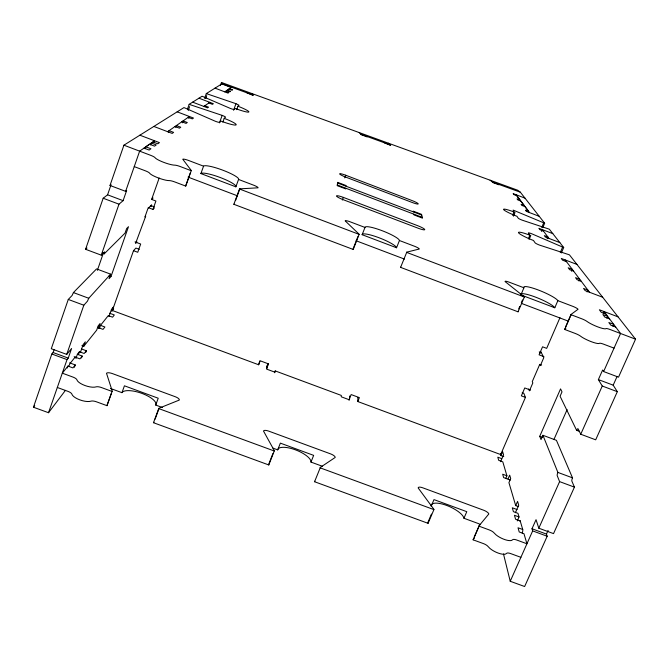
<?xml version="1.0" encoding="UTF-8"?>
<svg xmlns="http://www.w3.org/2000/svg" width="669" height="669" viewBox="0 0 669 669"><rect width="100%" height="100%" fill="white"/><g stroke="black" fill="none" stroke-linecap="round" stroke-linejoin="round"><path stroke-width="1" d="M522.213 392.728L523.827 393.33L525.441 397.378L500.663 454.56L357.79 401.542L357.856 397.47M349.661 396.006L349.511 399.861L341.249 396.801L341.332 395.438L275.243 370.919L274.541 372.742M345.831 188.232L345.764 188.917L337.201 185.656L337.678 182.353L346.099 185.564L346.032 186.225M275.243 370.919L274.942 372.198L266.622 369.112L268.035 363.744M139.244 249.32L135.882 248.065L133.507 250.691L112.384 310.491L258.66 364.764L259.731 361.034M102.39 253.141L104.23 253.827L104.69 251.853L101.245 255.148L85.573 249.294L103.177 198.241L107.575 194.813L110.786 185.505M104.23 253.827L125.053 233.105L126.667 228.505L128.481 226.716L110.995 276.548L109.064 278.689L110.653 274.165L96.553 268.913L73.423 292.579L72.093 295.497L68.28 299.444L51.287 348.725L66.716 354.403L71.591 348.516L68.246 358.099L67.034 359.596L48.528 412.723L33.45 407.22L51.822 354.001L53.102 352.53L54.097 349.644M101.245 255.148L118.982 204.187L123.104 200.658L126.642 190.531L125.63 191.359L110.009 185.464L123.916 145.19L183.95 107.592A4.24 0.544 20.2 0 1 185.054 108.035L215.267 121.24A4.231 0.552 20.4 0 0 219.683 122.335L221.071 121.114A14.484 1.848 20.4 0 0 236.124 124.886A14.484 1.848 20.4 0 0 224.207 118.354L222.836 122.151M66.716 354.403L83.826 305.215L87.438 301.192L88.751 298.265L110.653 274.165M97.356 270.36L103.486 252.748M125.63 191.359L139.637 151.152L154.547 140.766L153.87 142.698M67.285 368.034L67.97 366.077L72.929 367.9L75.254 364.931L69.626 362.857M145.14 148.694L145.8 146.804L149.513 144.22L154.564 146.143L156.262 144.914L151.294 143.032L150.634 144.914M75.931 358.459L77.387 354.286L79.427 351.743L84.185 353.5L86.334 350.748L81.601 349.009M78.432 354.57L79.427 351.743M74.435 367.256L75.254 364.931M80.464 352.27L83.182 344.51L85.323 341.842L83.759 346.316L81.886 345.622M81.526 357.948L82.187 356.059L77.387 354.286M85.682 352.622L86.334 350.748M98.36 328.42L100.091 323.495L98.176 325.887L96.671 330.16L83.759 346.316M99.48 328.27L100.501 325.36L108.294 315.601L112.576 317.19L114.307 314.965L109.591 313.217M168.387 132.587L169.065 130.656L173.614 132.387L172.184 133.415L153.853 126.441M108.947 316.554L111.497 309.321L113.237 307.163L111.807 311.21L113.663 308.886M175.73 127.419L176.382 125.563L180.755 127.227L179.443 128.18L175.035 126.508M148.192 207.607L152.942 209.397L155.91 201.026L151.629 199.412L159.18 178.029M150.977 206.721L151.62 204.89L147.908 208.561L144.947 216.948L145.708 216.171L135.623 243.324L136.928 241.91M182.386 122.837L183.072 120.905L187.295 122.511L186.066 123.397L181.817 121.783M187.487 109.072L189.168 104.331L202.08 96.244A3.813 0.443 20.4 0 1 203.067 96.645L230.362 108.437A3.797 0.443 20.5 0 0 234.292 109.465L235.413 108.47A13.046 1.497 20.6 0 0 248.835 112.007A13.046 1.497 20.6 0 0 237.955 106.229L236.717 109.666M188.265 110.427L189.603 106.63M188.725 118.405L189.402 116.498L167.61 131.676M204.589 98.418L206.311 93.593L221.824 83.876L231.123 87.447M205.684 98.535L206.704 95.675M220.419 85.398L221.472 82.479L517.773 190.264L520.348 192.22L544.658 223.22L542.751 227.728M111.338 393.288L107.099 405.121A5.369 1.923 18.2 0 1 107.007 405.673L96.411 401.793A5.394 1.94 18.1 0 0 90.934 401.166A10.771 3.847 17.9 0 1 79.87 399.886A10.771 3.847 17.9 0 1 71.909 394.192A5.427 1.94 17.6 0 0 67.954 391.365L57.325 387.476M190.297 172.978L185.714 185.765A5.561 1.02 19.9 0 1 185.714 186.082L174.743 181.935A5.611 1.029 19.8 0 0 169.282 180.605A11.197 2.049 19.7 0 1 158.26 177.912A11.197 2.049 19.7 0 1 149.572 173.146A5.636 1.029 19.5 0 0 145.265 170.779L134.252 166.614M107.007 405.673L112.099 391.457A5.377 1.865 18.3 0 0 112.191 390.913L106.505 373.285A5.21 1.748 18.4 0 1 112.367 373.578L175.211 396.709A5.16 1.748 19.5 0 1 179.3 400.07L159.155 408.157A5.335 1.873 19.4 0 0 158.704 408.567L153.494 422.716L268.787 464.955L274.257 450.99A5.285 1.856 21.3 0 0 274.156 450.388L263.511 431.053A5.118 1.739 21.2 0 1 268.687 431.112L330.595 453.891A5.109 1.731 22.3 0 1 335.228 457.437L320.392 467.363A5.277 1.848 22.4 0 0 320.133 467.84L433.913 509.611L428.085 523.325L314.564 481.73L320.392 467.363M185.714 186.082L191.225 170.712A5.578 0.953 20 0 0 191.217 170.411L182.762 159.222A5.402 0.895 20 0 1 188.524 160.451L203.56 166.163A18.749 3.102 20.3 0 1 223.086 170.294A18.749 3.102 20.3 0 1 238.557 179.451L254.421 185.489A5.352 0.895 20.5 0 1 258.067 187.805L239.853 188.85A5.553 0.962 20.4 0 0 239.485 189.009L233.857 204.296L353.224 249.453L359.128 234.367A5.494 0.953 21.3 0 0 358.918 233.999L345.162 220.862A5.31 0.886 21.3 0 1 350.18 221.824L364.99 227.443A18.489 3.077 21.5 0 1 381.974 230.638A18.489 3.077 21.5 0 1 399.443 240.522L415.073 246.468A5.302 0.886 21.8 0 1 419.304 249.002L406.785 252.146A5.486 0.945 21.8 0 0 406.618 252.38L524.354 297.019L518.057 311.813L400.597 267.374L406.785 252.146M110.41 388.438L121.959 392.661L124.426 385.804L158.227 398.231L155.718 405.063L162.458 407.538M238.557 179.451L235.848 186.827L200.892 173.572L203.56 166.163M219.457 122.895L222.167 115.386L190.28 104.732A4.098 0.51 20.2 0 1 189.168 104.331M233.573 110.285L235.965 103.687L206.311 93.593M155.108 419.154L158.862 408.943M235.53 200.608L239.853 188.85M258.66 364.764L260.182 360.792L268.478 363.877L266.688 368.535M266.538 367.356L267.918 363.752M266.613 367.54L268.035 363.844M344.719 177.887L345.739 175.245L412.037 200.558A6.422 0.87 21.6 0 1 418.242 203.861A6.422 0.87 21.6 0 1 412.505 202.598L345.547 177.042A6.439 0.87 21.2 0 1 339.626 173.848A6.439 0.87 21.2 0 1 345.739 175.245M342.344 200.056L343.373 197.397L417.757 225.721A7.217 1.087 21.7 0 1 424.756 229.551A7.217 1.087 21.7 0 1 418.342 228.288L343.13 199.663A7.234 1.095 21.2 0 1 336.49 195.958A7.234 1.095 21.2 0 1 343.373 197.397M269.599 462.02L268.687 464.336A5.277 1.915 21.3 0 1 268.787 464.955M269.824 461.434L272.935 453.49M357.94 236.517L353.023 249.069A5.477 1.02 21.3 0 1 353.224 249.453M272.977 448.138L277.71 449.869L280.361 443.129L313.652 455.372L310.976 462.087L322.358 466.26M399.443 240.522L396.55 247.764L362.13 234.71L364.99 227.443M348.917 400.104L351.141 394.568L359.37 397.62L357.79 401.542M512.63 215.318L514.018 211.989L513.106 210.083L544.658 223.22M513.483 216.171L515.013 212.525M528.343 238.875L529.89 235.212L528.385 233.013A3.997 0.493 22.3 0 1 531.554 233.69L562.621 247.078A4.014 0.493 22.4 0 0 563.699 247.513L561.358 252.974M529.263 239.126L530.785 235.505M541.748 227.418L543.688 222.836M541.606 231.491L542.383 229.651L549.006 238.44M523.927 287.779L520.9 294.92A18.531 3.102 22.8 0 1 535.459 297.095A18.531 3.102 22.8 0 1 554.793 307.773L557.862 300.657A18.556 2.994 22.8 0 0 538.461 290.062A18.556 2.994 22.8 0 0 523.927 287.779L509.352 282.243A5.31 0.87 22.6 0 0 505.053 281.549L523.952 296.576A5.503 0.928 22.7 0 1 524.354 297.019M547.158 238.774L547.911 236.993L544.323 235.622L545.394 237.06L559.836 242.588M429.423 518.843L427.809 522.64A5.285 1.865 24.4 0 1 428.085 523.325M429.749 518.082L431.446 514.085M518.709 308.902L519.754 306.435M521.293 302.831L522.497 299.988M560.279 252.539L562.621 247.078M463.943 518.266L466.786 511.676L433.98 499.609L431.171 506.232A17.846 6.046 24.5 0 1 446.457 505.354A17.846 6.046 24.5 0 1 463.943 518.266L477.95 523.409A5.135 1.731 25.1 0 1 480.585 524.68M571.477 271.196L572.271 269.348L568.207 267.792L569.587 269.649L573.676 271.213M540.042 353.291L540.803 351.534L543.805 357.639L540.335 365.65L539.732 364.388L532.273 381.606L532.842 382.927L529.405 390.863L528.619 388.973M559.961 317.7L546.673 348.365L542.551 346.81L539.089 354.821L543.93 356.644M503.782 456.634L500.972 455.589L502.645 451.717L503.573 454.811L500.571 461.727M578.961 281.039L579.739 279.257L575.524 277.66L577.004 279.65L581.244 281.264M474.221 537.023L479.163 525.667L488.838 513.959A5.143 1.681 24.9 0 0 483.679 510.238L422.691 487.785A5.118 1.698 23.9 0 0 418.184 487.969L433.629 508.95A5.293 1.815 24.2 0 1 433.913 509.611M565.715 326.689L571.05 314.438L578.058 309.262A5.335 0.853 23 0 0 573.266 306.519L557.862 300.657M520.892 557.327L510.715 553.598A5.352 1.84 25.9 0 0 507.077 553.079L505.471 554.099A10.645 3.671 25.6 0 1 489.892 548.396L487.45 545.887A5.335 1.856 25.4 0 0 483.369 543.579L473.159 539.841L479.088 526.202A5.302 1.781 25.2 0 1 479.163 525.667M614.05 348.131L603.522 344.15A5.561 0.978 23.5 0 0 599.466 343.331A11.047 1.948 23.4 0 1 591.271 341.683A11.047 1.948 23.4 0 1 580.558 336.181A5.544 0.987 23.3 0 0 575.248 333.455L564.686 329.457L571.083 314.739A5.528 0.912 23.1 0 1 571.05 314.438M505.705 478.561L506.91 475.784L502.812 461.861L498.698 460.339L497.795 457.186L501.641 458.616M587.089 291.935L587.892 290.095L583.527 288.431L585.116 290.58L602.702 297.27M508.039 478.887L509.678 475.132L510.706 478.544L508.925 482.625L515.699 505.622L518.592 506.692M548.087 530.45L546.456 534.079L547.183 536.237L524.638 586.521L510.23 581.269L532.666 530.902L531.997 528.761L536.036 519.671L538.813 528.201L553.531 533.619L574.428 487.124L571.886 481.145A2.651 0.753 -70.9 0 1 572.513 477.842L556.424 440.327L542.919 435.293L541.029 439.6L539.732 436.313L560.547 388.89L562.01 391.858L560.087 396.232L576.619 430.318L579.454 431.38M515.699 505.622L517.572 501.374L518.718 505.179L515.381 512.738M603.229 313.376L604.04 311.545L620.564 333.497L603.622 371.546L618.516 377.165L635.55 339.175L569.478 254.889A4.165 0.527 22.5 0 0 568.424 254.504L539.457 245.071A4.165 0.535 22.4 0 1 535.091 242.822L533.494 240.489A14.275 1.79 22.3 0 1 518.584 232.837A14.275 1.79 22.3 0 1 529.89 235.212M517.288 520.925L519.035 516.961L517.973 513.349L513.407 511.66L512.295 507.788L517.062 509.544M606.858 318.126L607.644 316.337L602.894 314.53L604.784 317.081L609.618 318.912M553.949 439.441L567.128 409.595M612.946 326.163L613.732 324.381L608.823 322.517L610.805 325.184L615.714 327.049M576.619 430.318A2.668 0.736 -70.2 0 1 578.108 428.846L580.742 434.24L595.686 439.817L617.32 391.683L602.259 386.021L598.37 379.591L602.644 369.999L603.622 371.546M538.813 528.201L559.602 481.621L557.235 475.709A2.659 0.719 -70.8 0 1 557.887 472.414L542.919 435.293M580.742 434.24L602.259 386.021M617.32 391.683L613.18 385.168L617.119 376.388M48.528 412.723L65.445 390.353M82.187 356.059L79.979 358.885L74.167 356.744M67.97 366.077L62.309 373.168L72.963 377.082A5.436 1.882 17.7 0 1 76.935 379.883A10.804 3.738 18 0 0 84.946 385.52A10.804 3.738 18 0 0 96.01 386.883A5.411 1.882 18.2 0 1 101.487 387.56L112.099 391.457M33.45 407.22L34.721 405.631M474.497 537.734L473.242 539.289A5.293 1.84 25.3 0 0 473.159 539.841M152.942 209.397L154.405 207.917M151.629 199.412L153.101 197.999M85.573 249.294L86.978 248.015M224.207 118.354L225.503 117.209A4.056 0.51 20.4 0 0 222.167 115.386M237.955 106.229L239.025 105.217L235.965 103.687M565.882 328.17L564.653 329.14A5.511 0.978 23.3 0 0 564.686 329.457M110.009 185.464L111.079 184.661M203.861 106.43L209.757 102.324M224.776 91.862L231.482 87.196M252.957 95.006L222.016 83.759L221.472 82.479M360.758 134.201L390.119 144.872L389.684 144.454M492.459 182.077L520.357 192.22M158.704 408.567L274.257 450.99M479.088 526.202L489.332 529.957A5.352 1.798 25.3 0 1 493.421 532.256L495.888 534.723A10.671 3.562 25.5 0 0 511.509 540.46L513.09 539.473A5.369 1.79 25.7 0 1 516.736 540.025L526.929 543.772L523.969 533.711L519.219 531.964L518.023 527.774L522.732 529.505A3.855 0.995 -71.6 0 1 522.23 533.068M519.035 516.961L514.436 515.272L515.582 519.261L520.457 521.059M53.102 352.53L68.246 358.099M531.997 528.761L546.456 534.079M51.822 354.001L67.034 359.596M532.666 530.902L547.183 536.237M73.423 292.579L88.751 298.265M557.887 472.414L572.513 477.842M68.28 299.444L83.826 305.215M559.602 481.621L574.428 487.124M100.501 325.36L104.908 326.99L103.043 329.382L97.423 327.308M506.91 475.784L502.67 474.212L503.64 477.599L510.28 480.058M109.055 275.82L110.995 276.548M539.732 436.313L542.517 437.35M135.004 241.902L140.682 244.026L137.755 252.28L133.507 250.691M530.542 390.119L524.764 387.953L521.352 395.847L525.441 397.378M150.425 205.408L154.188 206.821M539.247 351.894L541.162 352.622M107.575 194.813L123.104 200.658M598.37 379.591L613.18 385.168M103.177 198.241L118.982 204.187M539.732 364.388L541.631 365.098M188.064 177.109L237.428 195.808M356.125 240.773L404.494 259.095M521.711 303.492L566.208 320.351A5.327 0.912 23.1 0 1 568.04 321.112M139.88 135.197L159.431 142.622L157.792 143.81L152.867 141.945M618.064 316.872L599.357 309.764L601.188 312.231L605.905 314.029M145.8 146.804L150.935 148.761L149.154 150.048L144.019 148.1M521.845 295.272L554.793 307.773M123.916 145.19L150.676 155.333A5.653 0.962 19.7 0 1 155.016 157.667A11.231 1.915 19.8 0 0 163.754 162.366A11.231 1.915 19.8 0 0 174.768 165.159A5.628 0.97 19.9 0 1 180.229 166.539L191.225 170.712M239.485 189.009L359.128 234.367M571.083 314.739L581.67 318.753A5.553 0.92 23.2 0 1 587.014 321.454A11.08 1.823 23.3 0 0 597.785 326.89A11.08 1.823 23.3 0 0 605.963 328.638A5.569 0.912 23.4 0 1 610.019 329.499L635.55 339.175M198.969 98.192L213.352 103.703L212.458 104.347L208.845 102.959M552.828 233.64L538.905 228.313L539.908 229.668L543.412 231.014M204.831 105.752L208.544 107.174L207.591 107.86L192.655 102.148M177.176 111.832L193.475 118.053L192.329 118.881L188.232 117.318M576.971 264.447L561.274 258.451L562.554 260.182L566.509 261.688M337.586 183.005L421.721 215.075M337.293 184.987L422.306 217.383M525.014 198.158L513.14 193.6L513.867 194.587L516.853 195.733L520.097 200.048L517.053 198.877L517.823 199.914L520.883 201.085L524.245 205.55L521.109 204.346L521.92 205.442L525.073 206.646L528.686 211.446L525.466 210.208L526.327 211.371L539.247 216.321M229.492 88.584L232.628 89.788L231.942 90.282L228.79 89.069M227.318 90.098L230.504 91.319L229.802 91.829L226.599 90.599M225.52 91.352L228.748 92.59L228.02 93.108L215.033 88.132M498.071 184.117L498.89 184.761L493.27 182.721L490.076 180.187M388.396 143.199L390.704 145.432L384.282 142.748M366.662 136.342L367.189 136.886L361.277 134.737L359.253 132.596M563.699 247.513L549.366 229.233A3.746 0.426 22.3 0 0 548.413 228.89L522.138 220.151A3.746 0.435 22.1 0 1 518.249 218.186L516.953 216.288A12.853 1.463 22.1 0 1 503.64 209.606A12.853 1.463 22.1 0 1 514.018 211.989M565.196 259.948L589.514 292.253M516.092 194.788L529.539 212.65M252.188 93.652L253.217 95.458L246.802 92.765M500.412 453.699L500.972 455.589M522.732 529.505L520.214 520.967A3.788 0.962 -71.4 0 0 519.479 520.858M503.481 553.957L510.23 581.269M413.333 211.881L413.174 211.136L421.529 214.323L422.507 218.169L414.011 214.925L413.843 214.155M517.664 311.361A5.486 0.995 22.8 0 1 518.057 311.813M400.597 267.374A5.469 1.012 21.9 0 1 400.764 267.132M233.857 204.296A5.536 1.02 20.4 0 1 234.234 204.129M200.892 173.572A18.724 3.211 20.2 0 1 220.427 177.586A18.724 3.211 20.2 0 1 235.848 186.827M362.13 234.71A18.464 3.186 21.6 0 1 379.147 237.796A18.464 3.186 21.6 0 1 396.55 247.764M68.74 366.361A3.939 0.435 -68.4 0 1 70.337 363.116L75.137 357.104A3.872 0.426 -68.5 0 1 75.388 357.363M153.494 422.716A5.327 1.923 19.3 0 1 153.954 422.29M314.564 481.73A5.268 1.898 22.4 0 1 314.823 481.245M121.959 392.661A18.013 6.264 18.9 0 1 141.895 393.389A18.013 6.264 18.9 0 1 155.718 405.063M277.71 449.869A17.77 6.205 21.8 0 1 295.297 449.785A17.77 6.205 21.8 0 1 310.976 462.087"/></g></svg>
